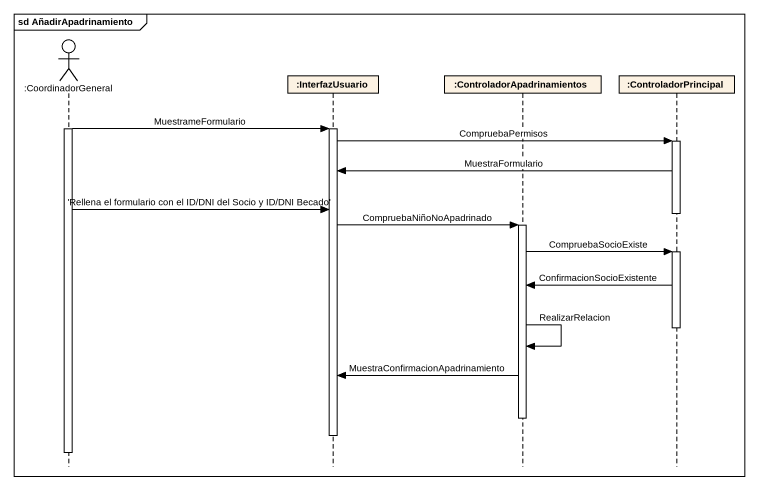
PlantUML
@startuml
mainframe sd AñadirApadrinamiento
hide footbox
actor ":CoordinadorGeneral" as CoordinadorGeneral
participant ":InterfazUsuario" as InterfazUsuario
participant ":ControladorApadrinamientos" as ControladorApadrinamientos
participant ":ControladorPrincipal" as ControladorPrincipal

activate CoordinadorGeneral
CoordinadorGeneral -> InterfazUsuario : MuestrameFormulario
activate InterfazUsuario
InterfazUsuario -> ControladorPrincipal : CompruebaPermisos
activate ControladorPrincipal
ControladorPrincipal -> InterfazUsuario : MuestraFormulario
CoordinadorGeneral -> InterfazUsuario : 'Rellena el formulario con el ID/DNI del Socio y ID/DNI Becado'
deactivate ControladorPrincipal
InterfazUsuario -> ControladorApadrinamientos : CompruebaNiñoNoApadrinado
activate ControladorApadrinamientos
ControladorApadrinamientos -> ControladorPrincipal : CompruebaSocioExiste
activate ControladorPrincipal
ControladorPrincipal -> ControladorApadrinamientos : ConfirmacionSocioExistente
deactivate ControladorPrincipal
ControladorApadrinamientos -> ControladorApadrinamientos : RealizarRelacion
ControladorApadrinamientos -> InterfazUsuario : MuestraConfirmacionApadrinamiento
deactivate ControladorApadrinamientos
deactivate InterfazUsuario
deactivate CoordinadorGeneral
@enduml
